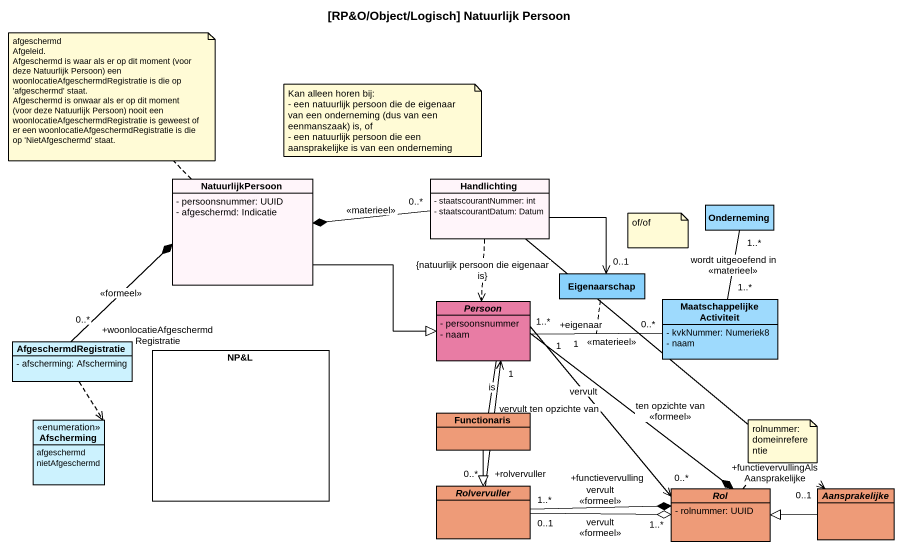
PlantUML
@startuml
title [RP&O/Object/Logisch] Natuurlijk Persoon
allowmixing
hide circle
hide empty members
skinparam classAttributeIconSize 0
class NatuurlijkPersoon #FFF5FA {
  - persoonsnummer: UUID
  - afgeschermd: Indicatie
}
class Handlichting #FFF5FA {
  - staatscourantNummer: int
  - staatscourantDatum: Datum
}
class Onderneming #9EDAFD
abstract class Persoon #E87CA4 {
  - persoonsnummer
  - naam
}
class Eigenaarschap #89D1FC
class "Maatschappelijke Activiteit" as Maatschappelijke_Activiteit #9EDAFD {
  - kvkNummer: Numeriek8
  - naam
}
class AfgeschermdRegistratie #CCF2FE {
  - afscherming: Afscherming
}
rectangle "NP&L" as NP_L
enum Afscherming #CCF2FE {
  afgeschermd
  nietAfgeschermd
}
class Functionaris #EE9B78
abstract class Rolvervuller #EE9B78
abstract class Rol #EE9B78 {
  - rolnummer: UUID
}
abstract class Aansprakelijke #EE9B78
NatuurlijkPersoon -right-|> Persoon
Handlichting "0..*" -left-* NatuurlijkPersoon : <<materieel>>
Handlichting ..> Persoon : {natuurlijk persoon die eigenaar is}
Handlichting --> "0..1" Eigenaarschap
Handlichting --> "+functievervullingAlsAansprakelijke\n0..1" Aansprakelijke
Persoon "1..*" --* Rol : ten opzichte van\n<<formeel>>
Persoon "1" --> "+functievervulling\n0..*" Rol : vervult
Maatschappelijke_Activiteit "1..*" -up- "1..*" Onderneming : wordt uitgeoefend in\n<<materieel>>
Maatschappelijke_Activiteit "0..*" -left- "+eigenaar\n1" Persoon : <<materieel>>
(Maatschappelijke_Activiteit, Persoon) .. Eigenaarschap
AfgeschermdRegistratie "+woonlocatieAfgeschermdRegistratie\n0..*" -up-* NatuurlijkPersoon : <<formeel>>
AfgeschermdRegistratie ..> Afscherming
Functionaris -up- Persoon : is
Functionaris --|> Rolvervuller
Functionaris --|> Rolvervuller
Rolvervuller "+rolvervuller\n0..*" -up-> "1" Persoon : vervult ten opzichte van
Rolvervuller "1..*" -right-* Rol : vervult\n<<formeel>>
Rolvervuller "0..1" -right-o "1..*" Rol : vervult\n<<formeel>>
Aansprakelijke -left-|> Rol
Aansprakelijke -left-|> Rol
note top of NatuurlijkPersoon
  afgeschermd
  Afgeleid.
  Afgeschermd is waar als er op dit moment (voor deze Natuurlijk Persoon) een woonlocatieAfgeschermdRegistratie is die op 'afgeschermd' staat.
  Afgeschermd is onwaar als er op dit moment (voor deze Natuurlijk Persoon) nooit een woonlocatieAfgeschermdRegistratie is geweest of er een woonlocatieAfgeschermdRegistratie is die op 'NietAfgeschermd' staat.
end note
note as N2
  Kan alleen horen bij:
  - een natuurlijk persoon die de eigenaar van een onderneming (dus van een eenmanszaak) is, of
  - een natuurlijk persoon die een aansprakelijke is van een onderneming
end note
note as N3
  of/of
end note
note top of Rol : rolnummer: domeinreferentie
@enduml
